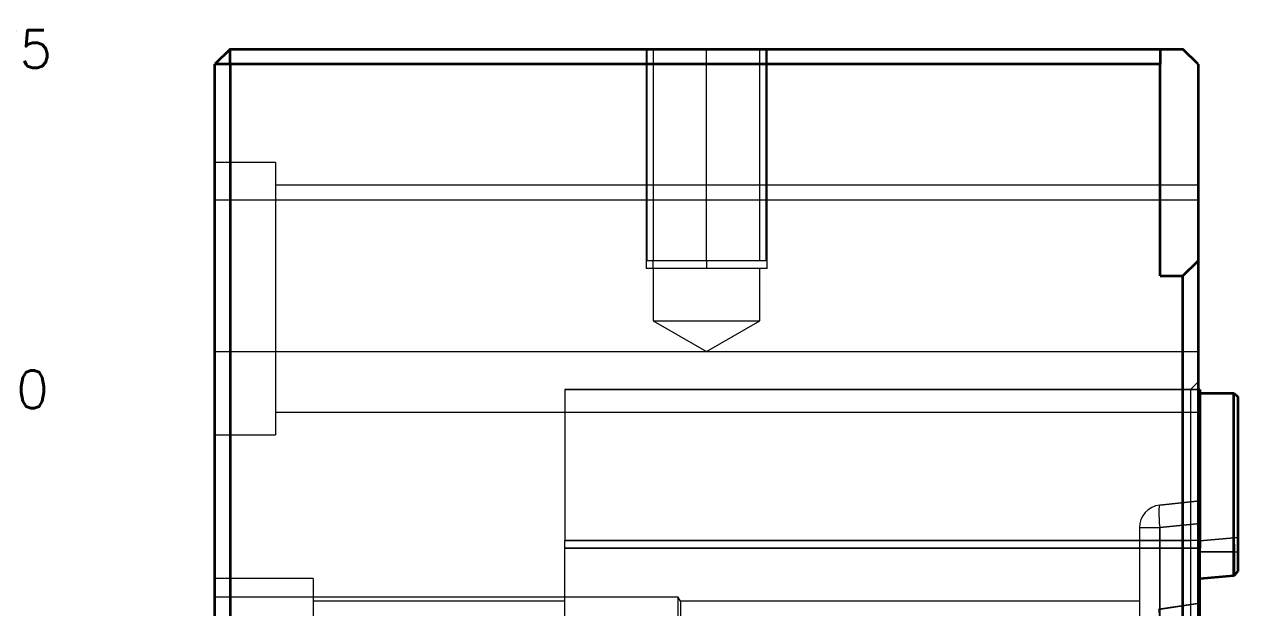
# Model space of a CAD drawing. Header units: millimetres. Extents: x 261 to 3841, y 268 to 4746.
# Drawn here: x 580.5 to 741, y 547.3 to 624.5 of the extents above; entities that cross this region are included whole.
import ezdxf
from ezdxf.lldxf.tags import DXFTag

# ---------------------------------------------------------------- set-up
doc = ezdxf.new("R2010")
doc.units = ezdxf.units.MM
doc.layers.add('110', color=7, linetype='Continuous', true_color=0xffffff)
doc.layers.add('20', color=7, linetype='Continuous', true_color=0xffffff)
doc.layers.add('dim', color=82, linetype='Continuous', lineweight=5)
doc.styles.add('TXT', font='txt.shx', dxfattribs={"bigfont": 'gbcbig.shx'})
tags = doc.linetypes.add('DASHED', pattern=[25.72, 12.86, -12.86]).pattern_tags.tags
tags[6:7] = [DXFTag(74, 4), DXFTag(75, 0), DXFTag(340, '0'), DXFTag(46, 0.0), DXFTag(50, 0.0), DXFTag(44, 0.0), DXFTag(45, 0.0)]
tags[4:5] = [DXFTag(74, 4), DXFTag(75, 0), DXFTag(340, '0'), DXFTag(46, 0.0), DXFTag(50, 0.0), DXFTag(44, 0.0), DXFTag(45, 0.0)]
doc.dimstyles.new('2-2', dxfattribs={"dimscale": 2, "dimtxt": 2.5, "dimasz": 2, "dimexe": 0.5, "dimexo": 0.5, "dimgap": 0.66, "dimtad": 0, "dimzin": 9, "dimdsep": 46, "dimtxsty": 'TXT', "dimblk": 'CLOSEDBLANK', "dimcen": 0.1, "dimclrd": 256, "dimclre": 256, "dimclrt": 7, "dimazin": 2, "dimtfac": 1, "dimtofl": 0, "dimtmove": 0, "dimatfit": 0, "dimldrblk": 'CLOSEDBLANK', "dimfxl": 0, "dimlwd": 0, "dimlwe": 0, "dimarcsym": 0})

# ---------------------------------------------------------------- blocks, each defined once
blk = doc.blocks.new('*D27')
at = {"layer": 'DEFPOINTS', "color": 0, "lineweight": 18, "transparency": 16777216}
for p in [(484.77, 576.19), (570.88, 576.19), (414.61, 446.19)]:
    blk.add_point(p, dxfattribs=at)
at = {"layer": 'dim', "lineweight": 0, "transparency": 16777216}
blk.add_line((485.77, 576.19), (570.88, 576.19), dxfattribs=at)
at = {"layer": 'dim', "color": 7, "lineweight": 18, "transparency": 16777216, "insert": (577.29, 576.19), "char_height": 5, "attachment_point": 5, "style": 'TXT'}
blk.add_mtext('130', dxfattribs=at)
blk = doc.blocks.new('_ClosedBlank')
at = {"color": 0, "linetype": 'ByBlock', "lineweight": -2}
for p, q in [((-1, 0.167), (0, 0)), ((-1, 0.167), (-1, -0.167)), ((0, 0), (-1, -0.167))]:
    blk.add_line(p, q, dxfattribs=at)
blk = doc.blocks.new('*D28')
at = {"layer": 'DEFPOINTS', "color": 0, "lineweight": 18, "transparency": 16777216}
for p in [(551.22, 621.19), (570.88, 621.19), (414.61, 446.19)]:
    blk.add_point(p, dxfattribs=at)
at = {"layer": 'dim', "lineweight": 0, "transparency": 16777216}
blk.add_line((552.22, 621.19), (570.88, 621.19), dxfattribs=at)
at = {"layer": 'dim', "color": 7, "lineweight": 18, "transparency": 16777216, "insert": (577.71, 621.19), "char_height": 5, "attachment_point": 5, "style": 'TXT'}
blk.add_mtext('175', dxfattribs=at)

msp = doc.modelspace()

# ---------------------------------------------------------------- linework, layer by layer
at = {"layer": '110', "color": 7, "linetype": 'Continuous', "lineweight": 35}
for p, q in [((607.701, 621.191), (605.701, 619.191)), ((607.701, 621.191), (730.701, 621.191)), ((607.701, 619.191), (607.701, 621.191)), ((730.701, 621.191), (733.701, 621.191)), ((730.701, 621.191), (730.701, 619.191)), ((735.701, 619.191), (733.701, 621.191)), ((607.701, 619.191), (605.701, 619.191)), ((605.701, 273.191), (605.701, 619.191)), ((607.701, 619.191), (607.701, 273.191)), ((730.701, 619.191), (607.701, 619.191)), ((730.701, 591.191), (730.701, 619.191)), ((735.701, 619.191), (735.701, 593.191)), ((733.701, 591.191), (735.701, 593.191)), ((735.701, 593.191), (735.701, 299.191)), ((730.701, 591.191), (733.701, 591.191)), ((733.701, 301.191), (733.701, 591.191))]:
    msp.add_line(p, q, dxfattribs=at)
at = {"layer": '110', "color": 7, "linetype": 'DASHED', "lineweight": 13}
for p, q in [((662.701, 621.191), (662.701, 592.191)), ((662.801, 621.191), (662.801, 593.191)), ((663.651, 621.191), (663.651, 593.191)), ((670.701, 593.191), (670.701, 621.191)), ((677.751, 593.191), (677.751, 621.191)), ((678.601, 593.191), (678.601, 621.191)), ((678.701, 592.191), (678.701, 621.191)), ((613.701, 606.191), (605.701, 606.191)), ((613.701, 606.191), (613.701, 588.191)), ((735.701, 603.191), (613.701, 603.191)), ((735.701, 601.191), (605.701, 601.191)), ((678.701, 592.191), (662.701, 592.191)), ((678.601, 593.191), (662.801, 593.191)), ((663.651, 592.191), (663.651, 593.191)), ((663.651, 592.191), (663.651, 585.266)), ((670.701, 593.191), (670.701, 592.191)), ((677.751, 585.266), (677.751, 592.191)), ((613.701, 588.191), (613.701, 570.191)), ((663.651, 585.266), (670.701, 581.196)), ((663.651, 585.266), (677.751, 585.266)), ((670.701, 581.196), (677.751, 585.266)), ((605.701, 581.191), (735.701, 581.191)), ((734.701, 576.191), (651.951, 576.191)), ((651.951, 576.191), (734.701, 576.191)), ((734.701, 576.191), (651.951, 576.191)), ((651.951, 576.191), (651.951, 556.191)), ((735.701, 577.191), (734.701, 576.191)), ((735.701, 577.191), (734.701, 576.191)), ((734.701, 576.191), (734.701, 556.191)), ((613.701, 573.191), (735.701, 573.191)), ((605.701, 570.191), (613.701, 570.191)), ((651.951, 376.191), (651.951, 556.191)), ((734.701, 556.191), (651.956, 556.191)), ((651.956, 556.191), (734.701, 556.191)), ((735.696, 556.191), (734.701, 556.191)), ((734.701, 556.191), (734.701, 376.191)), ((735.696, 556.191), (734.701, 556.191)), ((618.701, 551.191), (605.701, 551.191)), ((618.701, 551.191), (618.701, 531.191)), ((651.951, 548.691), (605.701, 548.691)), ((651.951, 548.191), (618.701, 548.191))]:
    msp.add_line(p, q, dxfattribs=at)
at = {"layer": '20', "color": 7, "linetype": 'DASHED', "lineweight": 13}
for p, q in [((735.951, 576.191), (651.951, 576.191)), ((735.7, 576.191), (651.951, 576.191)), ((734.7, 576.191), (735.7, 576.191)), ((735.801, 576.191), (735.801, 575.775)), ((735.801, 553.172), (735.801, 575.775)), ((735.801, 575.775), (735.951, 575.775)), ((740.451, 575.691), (735.951, 575.691)), ((740.951, 575.191), (740.451, 575.691)), ((740.494, 575.647), (740.494, 556.569)), ((735.951, 561.443), (730.636, 560.885)), ((730.636, 560.885), (735.951, 561.443)), ((735.951, 561.443), (730.637, 560.885)), ((735.946, 558.459), (730.637, 557.901)), ((730.637, 557.901), (735.946, 558.459)), ((727.951, 557.901), (727.951, 544.036)), ((727.951, 557.901), (730.637, 557.901)), ((727.951, 557.901), (730.637, 557.901)), ((727.951, 557.901), (727.951, 544.132)), ((730.637, 557.901), (730.637, 544.036)), ((730.637, 544.036), (730.637, 557.901)), ((651.951, 555.191), (651.951, 556.191)), ((735.956, 556.172), (740.489, 556.569)), ((740.489, 556.569), (735.956, 556.172)), ((651.951, 377.191), (651.951, 555.191)), ((651.956, 555.191), (735.945, 555.191)), ((735.7, 555.191), (651.956, 555.191)), ((735.956, 554.691), (740.451, 554.691)), ((740.451, 554.691), (740.946, 554.691)), ((735.951, 553.172), (735.801, 553.172)), ((735.801, 545.458), (735.801, 553.172)), ((735.951, 552.876), (735.801, 552.876)), ((740.494, 551.588), (735.951, 551.191)), ((735.951, 551.191), (740.494, 551.588)), ((666.951, 548.691), (651.951, 548.691)), ((667.239, 548.191), (666.951, 548.691)), ((666.951, 541.691), (666.951, 548.691)), ((727.951, 548.191), (667.239, 548.191)), ((667.239, 548.191), (667.239, 545.191)), ((735.951, 547.857), (730.511, 547.052)), ((735.951, 547.904), (730.512, 547.1))]:
    msp.add_line(p, q, dxfattribs=at)
at = {"layer": '20', "color": 7, "linetype": 'Continuous', "lineweight": 13}
for p, q in [((735.951, 576.191), (735.7, 576.191)), ((735.951, 575.691), (740.451, 575.691)), ((740.451, 575.691), (740.951, 575.191)), ((735.945, 555.191), (735.7, 555.191)), ((740.451, 554.691), (735.956, 554.691)), ((740.451, 554.691), (740.946, 554.691))]:
    msp.add_line(p, q, dxfattribs=at)
at = {"layer": '20', "color": 7, "linetype": 'Continuous', "lineweight": 35}
for p, q in [((735.7, 576.191), (735.951, 576.191)), ((735.951, 576.191), (735.951, 555.191)), ((735.951, 575.691), (740.451, 575.691)), ((740.451, 575.691), (740.951, 575.191)), ((740.451, 554.691), (740.451, 575.691)), ((740.951, 575.191), (740.951, 554.691)), ((735.951, 517.486), (735.951, 555.191)), ((740.451, 551.584), (740.451, 554.691)), ((740.951, 554.691), (740.951, 552.086)), ((740.494, 551.588), (740.951, 552.086)), ((735.951, 551.191), (740.451, 551.584)), ((740.494, 551.588), (740.451, 551.584))]:
    msp.add_line(p, q, dxfattribs=at)
at = {"layer": '20', "color": 7, "linetype": 'DASHED', "lineweight": 13}
msp.add_arc((730.951, 557.901), 3, 96, 180, dxfattribs=at)
for centre, major_axis, ratio, start_param, end_param in [((730.951, 557.901), (0.314, -2.984), 0.1039621, 3.1415927, 4.7014626), ((730.951, 557.901), (0.314, -2.984), 0.1039621, 3.1415927, 4.7014626), ((730.951, 544.084), (0.439, -2.968), 0.0173028, 2.4749149, 4.0409213), ((730.951, 544.132), (0.439, -2.968), 0.0176698, 2.4784804, 4.0425498)]:
    msp.add_ellipse(centre, major_axis=major_axis, ratio=ratio, start_param=start_param, end_param=end_param, dxfattribs=at)
msp.add_open_spline([(740.494, 556.569), (740.494, 556.557), (740.495, 556.534), (740.495, 556.5), (740.495, 556.465), (740.495, 556.43), (740.496, 556.396), (740.496, 556.361), (740.496, 556.327), (740.497, 556.293), (740.497, 556.258), (740.497, 556.224), (740.497, 556.19), (740.498, 556.155), (740.498, 556.121), (740.498, 556.087), (740.499, 556.053), (740.499, 556.019), (740.499, 555.985), (740.499, 555.951), (740.5, 555.917), (740.5, 555.883), (740.5, 555.85), (740.5, 555.816), (740.501, 555.782), (740.501, 555.749), (740.501, 555.715), (740.502, 555.682), (740.502, 555.649), (740.502, 555.615), (740.502, 555.582), (740.503, 555.549), (740.503, 555.516), (740.503, 555.483), (740.503, 555.45), (740.503, 555.417), (740.504, 555.385), (740.504, 555.352), (740.504, 555.32), (740.504, 555.287), (740.505, 555.255), (740.505, 555.223), (740.505, 555.19), (740.505, 555.158), (740.505, 555.126), (740.506, 555.094), (740.506, 555.063), (740.506, 555.031), (740.506, 554.999), (740.506, 554.968), (740.507, 554.936), (740.507, 554.905), (740.507, 554.874), (740.507, 554.843), (740.507, 554.812), (740.507, 554.781), (740.508, 554.75), (740.508, 554.719), (740.508, 554.689), (740.508, 554.658), (740.508, 554.628), (740.508, 554.598), (740.509, 554.568), (740.509, 554.538), (740.509, 554.508), (740.509, 554.478), (740.509, 554.448), (740.509, 554.419), (740.509, 554.389), (740.509, 554.36), (740.51, 554.331), (740.51, 554.302), (740.51, 554.273), (740.51, 554.244), (740.51, 554.215), (740.51, 554.187), (740.51, 554.158), (740.51, 554.13), (740.51, 554.102), (740.511, 554.074), (740.511, 554.046), (740.511, 554.018), (740.511, 553.991), (740.511, 553.963), (740.511, 553.936), (740.511, 553.909), (740.511, 553.881), (740.511, 553.854), (740.511, 553.828), (740.511, 553.801), (740.511, 553.774), (740.511, 553.748), (740.511, 553.722), (740.511, 553.696), (740.512, 553.67), (740.512, 553.644), (740.512, 553.618), (740.512, 553.593), (740.512, 553.567), (740.512, 553.542), (740.512, 553.517), (740.512, 553.492), (740.512, 553.467), (740.512, 553.442), (740.512, 553.418), (740.512, 553.393), (740.512, 553.369), (740.512, 553.345), (740.512, 553.321), (740.512, 553.297), (740.512, 553.274), (740.512, 553.25), (740.512, 553.227), (740.512, 553.204), (740.512, 553.181), (740.512, 553.158), (740.512, 553.135), (740.512, 553.113), (740.512, 553.09), (740.512, 553.068), (740.512, 553.038), (740.512, 553.001), (740.512, 552.957), (740.512, 552.913), (740.512, 552.87), (740.512, 552.827), (740.512, 552.785), (740.512, 552.743), (740.512, 552.702), (740.512, 552.661), (740.512, 552.622), (740.512, 552.582), (740.512, 552.543), (740.512, 552.505), (740.511, 552.468), (740.511, 552.431), (740.511, 552.395), (740.511, 552.359), (740.511, 552.324), (740.511, 552.29), (740.511, 552.257), (740.51, 552.224), (740.51, 552.192), (740.51, 552.16), (740.51, 552.13), (740.509, 552.1), (740.509, 552.071), (740.509, 552.042), (740.509, 552.015), (740.508, 551.988), (740.508, 551.962), (740.508, 551.937), (740.507, 551.912), (740.507, 551.888), (740.507, 551.866), (740.506, 551.844), (740.506, 551.823), (740.505, 551.802), (740.505, 551.783), (740.505, 551.764), (740.504, 551.747), (740.504, 551.73), (740.503, 551.714), (740.503, 551.699), (740.502, 551.685), (740.502, 551.672), (740.501, 551.66), (740.501, 551.648), (740.5, 551.638), (740.5, 551.629), (740.499, 551.62), (740.498, 551.613), (740.498, 551.606), (740.497, 551.601), (740.497, 551.596), (740.496, 551.593), (740.495, 551.59), (740.495, 551.588), (740.494, 551.588), (740.494, 551.588)], degree=3, knots=[0, 0, 0, 0, 0.0044338, 0.0088636, 0.0132894, 0.0177113, 0.0221291, 0.0265429, 0.0309528, 0.0353586, 0.0397605, 0.0441584, 0.0485523, 0.0529422, 0.0573281, 0.06171, 0.066088, 0.070462, 0.074832, 0.079198, 0.0835601, 0.0879182, 0.0922723, 0.0966224, 0.1009686, 0.1053109, 0.1096491, 0.1139834, 0.1183138, 0.1226401, 0.1269626, 0.131281, 0.1355955, 0.1399061, 0.1442127, 0.1485154, 0.1528141, 0.1571089, 0.1613997, 0.1656866, 0.1699696, 0.1742486, 0.1785237, 0.1827948, 0.187062, 0.1913253, 0.1955847, 0.1998401, 0.2040916, 0.2083391, 0.2125828, 0.2168225, 0.2210583, 0.2252902, 0.2295182, 0.2337423, 0.2379624, 0.2421787, 0.246391, 0.2505994, 0.254804, 0.2590046, 0.2632013, 0.2673941, 0.2715831, 0.2757681, 0.2799492, 0.2841265, 0.2882998, 0.2924693, 0.2966349, 0.3007966, 0.3049544, 0.3091083, 0.3132584, 0.3174046, 0.3215469, 0.3256853, 0.3298198, 0.3339505, 0.3380774, 0.3422003, 0.3463194, 0.3504346, 0.354546, 0.3586535, 0.3627572, 0.366857, 0.3709529, 0.375045, 0.3791333, 0.3832177, 0.3872983, 0.391375, 0.3954479, 0.3995169, 0.4035821, 0.4076435, 0.411701, 0.4157547, 0.4198046, 0.4238507, 0.4278929, 0.4319313, 0.4359659, 0.4399967, 0.4440236, 0.4480468, 0.4520661, 0.4560816, 0.4600933, 0.4641012, 0.4681053, 0.4721056, 0.4761021, 0.4800948, 0.4840837, 0.4880688, 0.4920502, 0.4960277, 0.5000015, 0.5081583, 0.5163311, 0.5245199, 0.5327247, 0.5409455, 0.5491823, 0.5574352, 0.5657041, 0.5739891, 0.5822903, 0.5906075, 0.5989409, 0.6072904, 0.6156561, 0.624038, 0.6324361, 0.6408504, 0.6492809, 0.6577278, 0.6661908, 0.6746702, 0.6831659, 0.6916779, 0.7002062, 0.7087509, 0.7173119, 0.7258894, 0.7344832, 0.7430935, 0.7517202, 0.7603633, 0.7690229, 0.777699, 0.7863915, 0.7951006, 0.8038262, 0.8125684, 0.8213271, 0.8301024, 0.8388942, 0.8477027, 0.8565277, 0.8653694, 0.8742278, 0.8831028, 0.8919945, 0.9009028, 0.9098279, 0.9187696, 0.9277281, 0.9367034, 0.9456954, 0.9547041, 0.9637297, 0.972772, 0.9818312, 0.9909072, 1, 1, 1, 1], dxfattribs=at)
msp.add_open_spline([(740.951, 556.569), (740.494, 556.569)], degree=1, dxfattribs=at)

# ---------------------------------------------------------------- dimensions: what is measured, and where the dimension line sits
at = {"layer": 'dim', "lineweight": 18}
for feature_location, offset, picture, middle in [((551.216, 621.191), (19.66, 0), '*D28', (577.708, 621.191)), ((484.774, 576.191), (86.101, 0), '*D27', (577.292, 576.191))]:
    dim = msp.add_ordinate_dim(feature_location=feature_location, offset=offset, dtype=0, origin=(414.609, 446.191), dimstyle='2-2', override={"dimexe": 0.49975, "dimexo": 0.49975, "dimgap": 0.49975}, dxfattribs=at)
    dim.commit()
    dim.dimension.update_dxf_attribs({"geometry": picture, "text_midpoint": middle})

doc.saveas('drawing.dxf')
